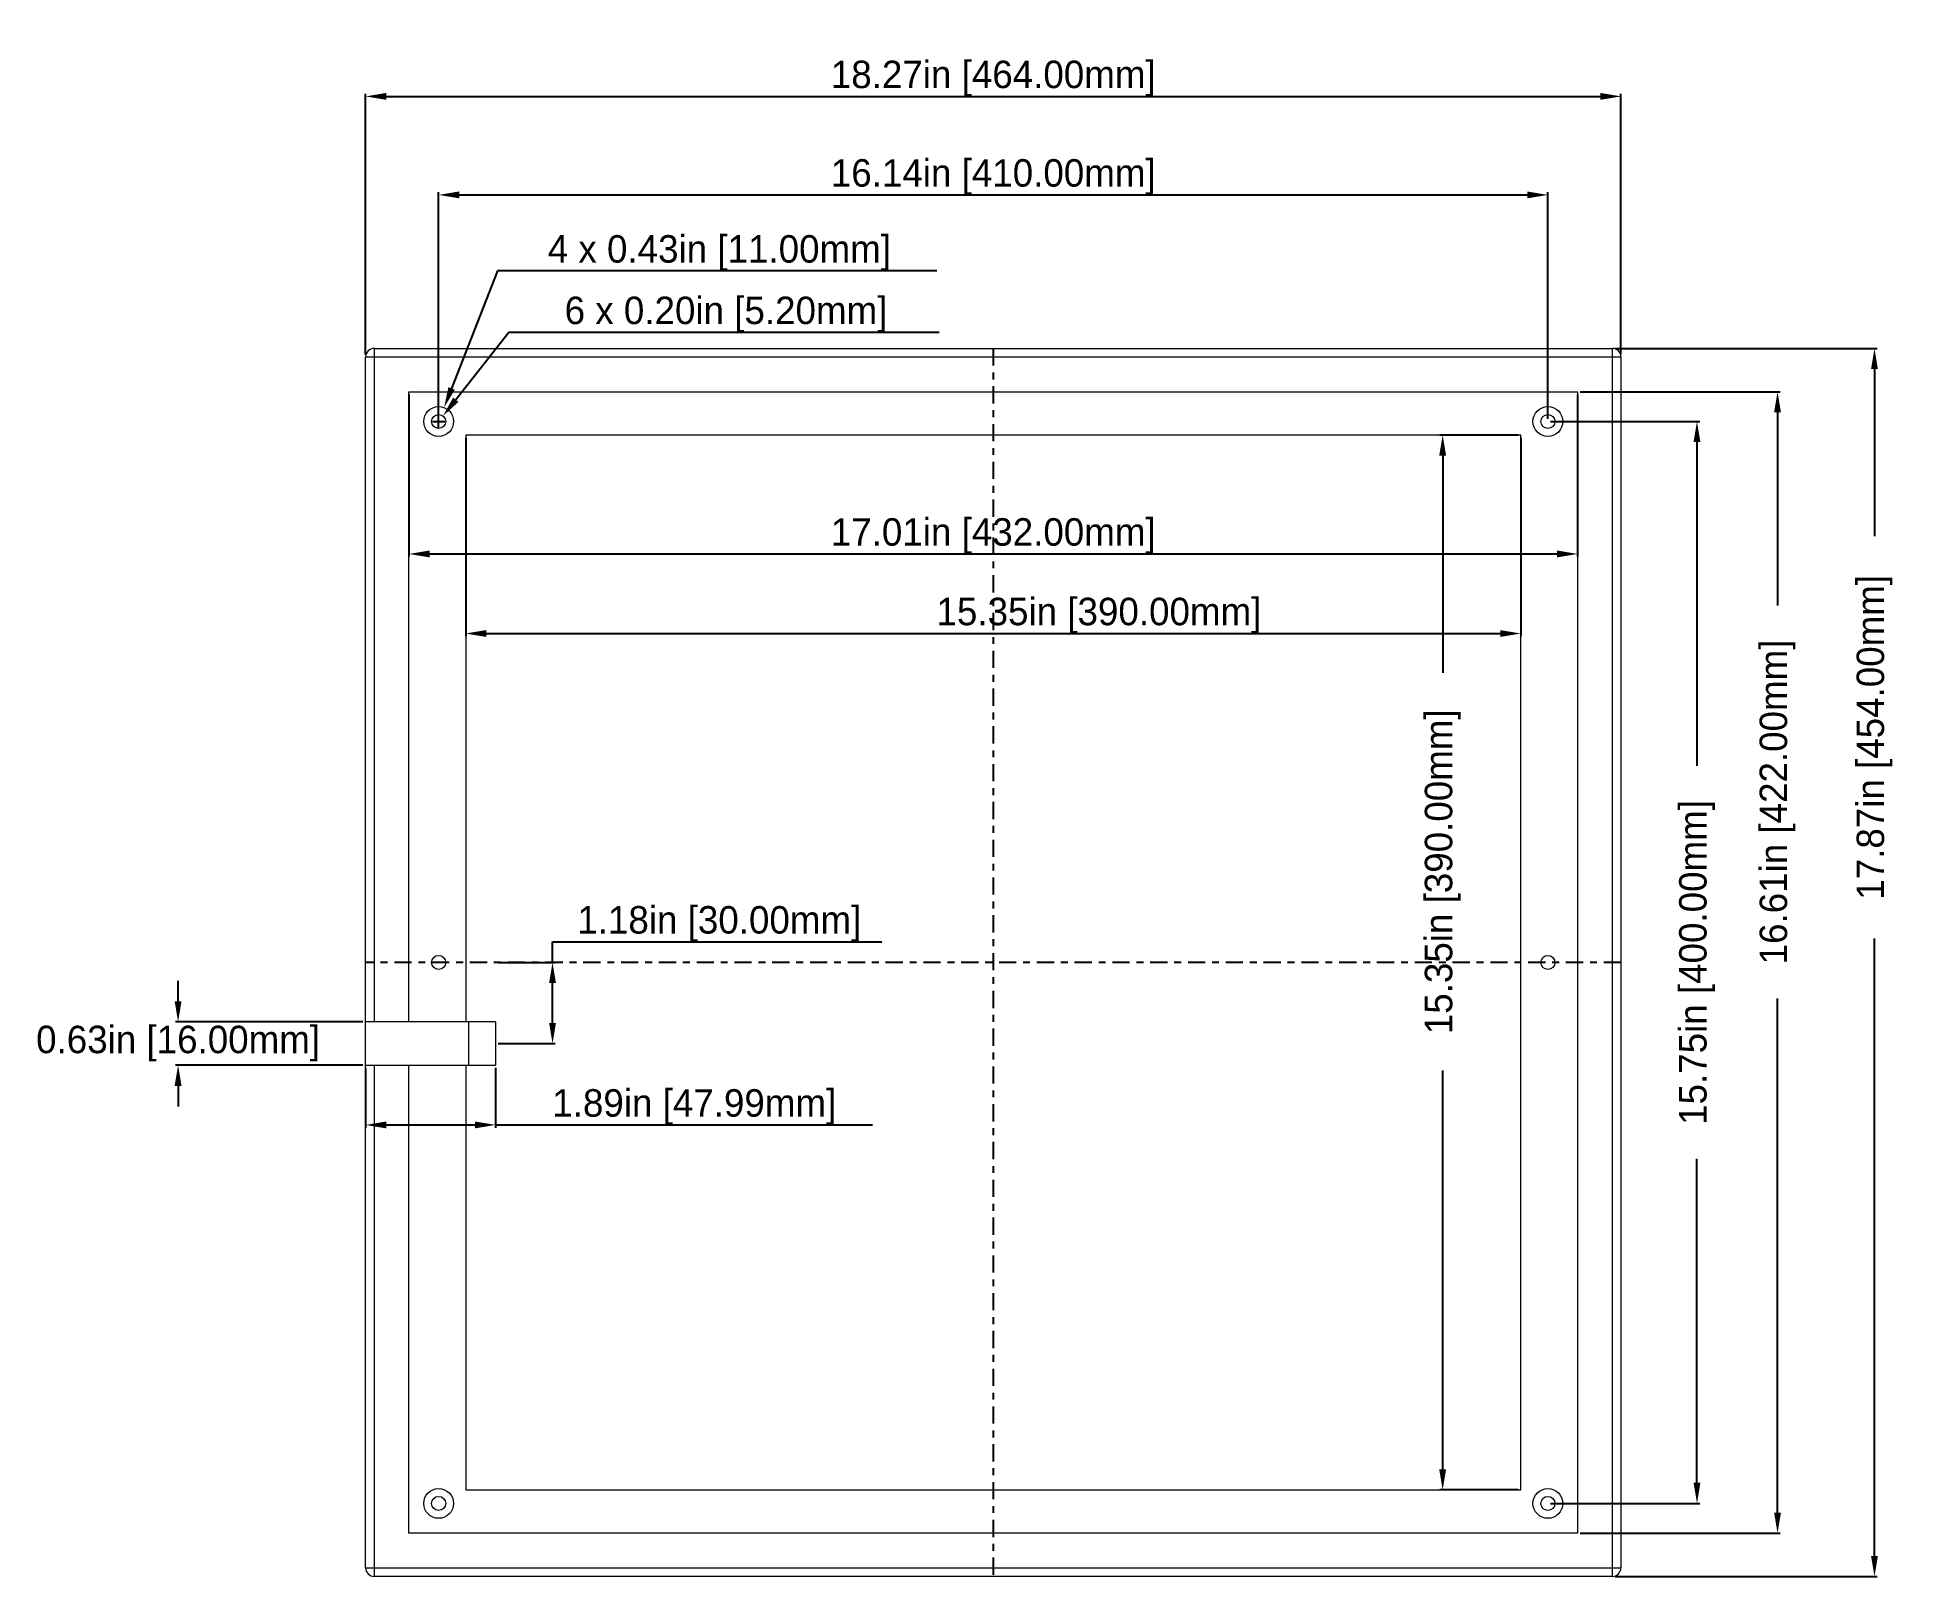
# Model space of a CAD drawing. Header units: millimetres. Extents: x -13.9 to 13.4, y -8.9 to 13.5.
import ezdxf

# ---------------------------------------------------------------- set-up
doc = ezdxf.new("R2010")
doc.units = ezdxf.units.MM
doc.header["$MEASUREMENT"] = 0
doc.header["$PDSIZE"] = -1
doc.linetypes.add('CENTER', pattern=[0.4, 0.25, -0.05, 0.05, -0.05])
doc.dimstyles.get("Standard").update_dxf_attribs({"dimtxt": 0.18, "dimasz": 0.18, "dimexe": 0.18, "dimexo": 0.0625, "dimgap": 0.09, "dimtad": 0, "dimtih": 1, "dimtoh": 1, "dimdec": 4, "dimzin": 0, "dimdsep": 46, "dimtxsty": 'Standard', "dimcen": 0.09, "dimadec": 0, "dimazin": 0, "dimtfac": 1, "dimtdec": 4, "dimtofl": 0, "dimtmove": 0, "dimatfit": 3, "dimfxl": 1, "dimtolj": 1, "dimtzin": 0, "dimarcsym": 0})

# ---------------------------------------------------------------- blocks, each defined once
blk = doc.blocks.new('*D2')
at = {"color": 0, "lineweight": -2}
for p, q in [((9.048, 8.937), (12.863, 8.937)), ((12.824, 8.637), (12.824, 6.204)), ((12.824, -8.637), (12.824, 0.35)), ((9.048, -8.937), (12.863, -8.937))]:
    blk.add_line(p, q, dxfattribs=at)
at = {"color": 0}
for points in [[(12.874, 8.637), (12.774, 8.637), (12.824, 8.937)], [(12.774, -8.637), (12.874, -8.637), (12.824, -8.937)]]:
    blk.add_solid(points, dxfattribs=at)
at = {"layer": 'Defpoints', "color": 0}
for p in [(9.009, 8.937), (9.009, -8.937), (12.824, -8.937)]:
    blk.add_point(p, dxfattribs=at)
at = {"color": 0, "linetype": 'ByBlock', "insert": (12.824, 3.277), "char_height": 0.4, "attachment_point": 5, "rotation": 90}
blk.add_mtext('\\A1;17.87in [454.00mm]', dxfattribs=at)
blk = doc.blocks.new('*D5')
at = {"color": 0, "lineweight": -2}
for p, q in [((8.543, 8.307), (11.452, 8.307)), ((11.413, 8.007), (11.413, 5.196)), ((11.413, -8.007), (11.413, -0.524)), ((8.543, -8.307), (11.452, -8.307))]:
    blk.add_line(p, q, dxfattribs=at)
at = {"color": 0}
for points in [[(11.463, 8.007), (11.363, 8.007), (11.413, 8.307)], [(11.363, -8.007), (11.463, -8.007), (11.413, -8.307)]]:
    blk.add_solid(points, dxfattribs=at)
at = {"layer": 'Defpoints', "color": 0}
for p in [(8.504, 8.307), (11.413, 8.307), (8.504, -8.307)]:
    blk.add_point(p, dxfattribs=at)
at = {"color": 0, "linetype": 'ByBlock', "insert": (11.413, 2.336), "char_height": 0.4, "attachment_point": 5, "rotation": 90}
blk.add_mtext('\\A1;16.61in [422.00mm]', dxfattribs=at)
blk = doc.blocks.new('*D6')
at = {"color": 0, "lineweight": -2}
for p, q in [((-7.677, 7.638), (-7.677, 4.749)), ((7.677, 7.638), (7.677, 4.749)), ((-7.377, 4.788), (7.377, 4.788))]:
    blk.add_line(p, q, dxfattribs=at)
at = {"color": 0}
for points in [[(-7.377, 4.838), (-7.377, 4.738), (-7.677, 4.788)], [(7.377, 4.738), (7.377, 4.838), (7.677, 4.788)]]:
    blk.add_solid(points, dxfattribs=at)
at = {"layer": 'Defpoints', "color": 0}
for p in [(-7.677, 7.677), (7.677, 7.677), (7.677, 4.788)]:
    blk.add_point(p, dxfattribs=at)
at = {"color": 0, "linetype": 'ByBlock', "insert": (1.538, 5.048), "char_height": 0.4, "attachment_point": 5}
blk.add_mtext('\\A1;15.35in [390.00mm]', dxfattribs=at)
blk = doc.blocks.new('*D7')
at = {"color": 0, "lineweight": -2}
for p, q in [((7.638, 7.677), (6.501, 7.677)), ((6.54, 7.377), (6.54, 4.214)), ((6.54, -7.377), (6.54, -1.573)), ((7.638, -7.677), (6.501, -7.677))]:
    blk.add_line(p, q, dxfattribs=at)
at = {"color": 0}
for points in [[(6.59, 7.377), (6.49, 7.377), (6.54, 7.677)], [(6.49, -7.377), (6.59, -7.377), (6.54, -7.677)]]:
    blk.add_solid(points, dxfattribs=at)
at = {"layer": 'Defpoints', "color": 0}
for p in [(7.677, 7.677), (6.54, -7.677), (7.677, -7.677)]:
    blk.add_point(p, dxfattribs=at)
at = {"color": 0, "linetype": 'ByBlock', "insert": (6.54, 1.32), "char_height": 0.4, "attachment_point": 5, "rotation": 90}
blk.add_mtext('\\A1;15.35in [390.00mm]', dxfattribs=at)
blk = doc.blocks.new('*D8')
at = {"color": 0, "linetype": 'ByBlock', "lineweight": -2}
for p, q in [((-9.134, -1.535), (-9.134, -2.405)), ((-7.244, -1.535), (-7.244, -2.405)), ((-8.834, -2.365), (-7.544, -2.365)), ((-7.244, -2.365), (-1.758, -2.365))]:
    blk.add_line(p, q, dxfattribs=at)
at = {"color": 0}
for points in [[(-8.834, -2.315), (-8.834, -2.415), (-9.134, -2.365)], [(-7.544, -2.415), (-7.544, -2.315), (-7.244, -2.365)]]:
    blk.add_solid(points, dxfattribs=at)
at = {"layer": 'Defpoints', "color": 0}
for p in [(-9.134, -1.496), (-7.244, -1.496), (-7.244, -2.365)]:
    blk.add_point(p, dxfattribs=at)
at = {"color": 0, "linetype": 'ByBlock', "insert": (-4.351, -2.105), "char_height": 0.4, "attachment_point": 5}
blk.add_mtext('\\A1;1.89in [47.99mm]', dxfattribs=at)
blk = doc.blocks.new('*D9')
at = {"color": 0, "linetype": 'ByBlock', "lineweight": -2}
for p, q in [((-11.863, -0.566), (-11.863, -0.266)), ((-9.173, -0.866), (-11.902, -0.866)), ((-9.173, -1.496), (-11.902, -1.496)), ((-11.863, -1.796), (-11.863, -2.096))]:
    blk.add_line(p, q, dxfattribs=at)
at = {"color": 0}
for points in [[(-11.913, -0.566), (-11.813, -0.566), (-11.863, -0.866)], [(-11.813, -1.796), (-11.913, -1.796), (-11.863, -1.496)]]:
    blk.add_solid(points, dxfattribs=at)
at = {"layer": 'Defpoints', "color": 0}
for p in [(-9.134, -0.866), (-11.863, -1.496), (-9.134, -1.496)]:
    blk.add_point(p, dxfattribs=at)
at = {"color": 0, "linetype": 'ByBlock', "insert": (-11.863, -1.181), "char_height": 0.4, "attachment_point": 5}
blk.add_mtext('\\A1;0.63in [16.00mm]', dxfattribs=at)
blk = doc.blocks.new('*D10')
at = {"color": 0, "linetype": 'ByBlock', "lineweight": -2}
for p, q in [((-6.414, 0.3), (-1.621, 0.3)), ((-6.414, 0), (-6.414, 0.3)), ((-7.205, 0), (-6.375, 0)), ((-6.414, -0.881), (-6.414, -0.3)), ((-7.205, -1.181), (-6.375, -1.181))]:
    blk.add_line(p, q, dxfattribs=at)
at = {"color": 0}
for points in [[(-6.364, -0.3), (-6.464, -0.3), (-6.414, 0)], [(-6.464, -0.881), (-6.364, -0.881), (-6.414, -1.181)]]:
    blk.add_solid(points, dxfattribs=at)
at = {"layer": 'Defpoints', "color": 0}
for p in [(-7.244, 0), (-6.414, 0), (-7.244, -1.181)]:
    blk.add_point(p, dxfattribs=at)
at = {"color": 0, "linetype": 'ByBlock', "insert": (-3.987, 0.56), "char_height": 0.4, "attachment_point": 5}
blk.add_mtext('\\A1;1.18in [30.00mm]', dxfattribs=at)
blk = doc.blocks.new('*D11')
at = {"color": 0, "linetype": 'ByBlock', "lineweight": -2}
for p, q in [((-7.049, 9.171), (-7.822, 8.19)), ((-0.789, 9.171), (-7.049, 9.171))]:
    blk.add_line(p, q, dxfattribs=at)
at = {"color": 0, "linetype": 'ByBlock'}
for p, q in [((-8.071, 7.784), (-8.071, 7.964)), ((-8.161, 7.874), (-7.981, 7.874))]:
    blk.add_line(p, q, dxfattribs=at)
at = {"color": 0}
blk.add_solid([(-7.861, 8.221), (-7.783, 8.159), (-8.008, 7.954)], dxfattribs=at)
at = {"layer": 'Defpoints', "color": 0}
for p in [(-8.008, 7.954), (-8.134, 7.794)]:
    blk.add_point(p, dxfattribs=at)
at = {"color": 0, "linetype": 'ByBlock', "insert": (-3.889, 9.431), "char_height": 0.4, "attachment_point": 5}
blk.add_mtext('\\A1;6 x 0.20in [5.20mm]', dxfattribs=at)
blk = doc.blocks.new('*D12')
at = {"color": 0, "linetype": 'ByBlock', "lineweight": -2}
for p, q in [((-8.071, 7.913), (-8.071, 11.212)), ((8.071, 7.913), (8.071, 11.212)), ((-7.771, 11.172), (7.771, 11.172))]:
    blk.add_line(p, q, dxfattribs=at)
at = {"color": 0}
for points in [[(-7.771, 11.222), (-7.771, 11.122), (-8.071, 11.172)], [(7.771, 11.122), (7.771, 11.222), (8.071, 11.172)]]:
    blk.add_solid(points, dxfattribs=at)
at = {"layer": 'Defpoints', "color": 0}
for p in [(8.071, 11.172), (-8.071, 7.874), (8.071, 7.874)]:
    blk.add_point(p, dxfattribs=at)
at = {"color": 0, "linetype": 'ByBlock', "insert": (0, 11.432), "char_height": 0.4, "attachment_point": 5}
blk.add_mtext('\\A1;16.14in [410.00mm]', dxfattribs=at)
blk = doc.blocks.new('*D13')
at = {"color": 0, "linetype": 'ByBlock', "lineweight": -2}
for p, q in [((8.11, 7.874), (10.28, 7.874)), ((10.241, 7.574), (10.241, 2.86)), ((10.241, -7.574), (10.241, -2.86)), ((8.11, -7.874), (10.28, -7.874))]:
    blk.add_line(p, q, dxfattribs=at)
at = {"color": 0}
for points in [[(10.291, 7.574), (10.191, 7.574), (10.241, 7.874)], [(10.191, -7.574), (10.291, -7.574), (10.241, -7.874)]]:
    blk.add_solid(points, dxfattribs=at)
at = {"layer": 'Defpoints', "color": 0}
for p in [(8.071, 7.874), (8.071, -7.874), (10.241, -7.874)]:
    blk.add_point(p, dxfattribs=at)
at = {"color": 0, "linetype": 'ByBlock', "insert": (10.241, 0), "char_height": 0.4, "attachment_point": 5, "rotation": 90}
blk.add_mtext('\\A1;15.75in [400.00mm]', dxfattribs=at)
blk = doc.blocks.new('*D14')
at = {"color": 0, "linetype": 'ByBlock', "lineweight": -2}
for p, q in [((-7.213, 10.066), (-7.883, 8.355)), ((-0.819, 10.066), (-7.213, 10.066))]:
    blk.add_line(p, q, dxfattribs=at)
at = {"color": 0, "linetype": 'ByBlock'}
for p, q in [((-8.071, 7.784), (-8.071, 7.964)), ((-8.161, 7.874), (-7.981, 7.874))]:
    blk.add_line(p, q, dxfattribs=at)
at = {"color": 0}
blk.add_solid([(-7.929, 8.373), (-7.836, 8.337), (-7.992, 8.076)], dxfattribs=at)
at = {"layer": 'Defpoints', "color": 0}
for p in [(-7.992, 8.076), (-8.15, 7.672)]:
    blk.add_point(p, dxfattribs=at)
at = {"color": 0, "linetype": 'ByBlock', "insert": (-3.986, 10.326), "char_height": 0.4, "attachment_point": 5}
blk.add_mtext('\\A1;4 x 0.43in [11.00mm]', dxfattribs=at)
blk = doc.blocks.new('*D15')
at = {"color": 0, "linetype": 'ByBlock', "lineweight": -2}
for p, q in [((-8.504, 8.268), (-8.504, 5.907)), ((8.504, 8.268), (8.504, 5.907)), ((-8.204, 5.946), (8.204, 5.946))]:
    blk.add_line(p, q, dxfattribs=at)
at = {"color": 0}
for points in [[(-8.204, 5.996), (-8.204, 5.896), (-8.504, 5.946)], [(8.204, 5.896), (8.204, 5.996), (8.504, 5.946)]]:
    blk.add_solid(points, dxfattribs=at)
at = {"layer": 'Defpoints', "color": 0}
for p in [(-8.504, 8.307), (8.504, 8.307), (8.504, 5.946)]:
    blk.add_point(p, dxfattribs=at)
at = {"color": 0, "linetype": 'ByBlock', "insert": (0, 6.206), "char_height": 0.4, "attachment_point": 5}
blk.add_mtext('\\A1;17.01in [432.00mm]', dxfattribs=at)
blk = doc.blocks.new('*D16')
at = {"color": 0, "linetype": 'ByBlock', "lineweight": -2}
for p, q in [((-9.134, 8.851), (-9.134, 12.645)), ((-8.834, 12.606), (8.834, 12.606)), ((9.134, 8.851), (9.134, 12.645))]:
    blk.add_line(p, q, dxfattribs=at)
at = {"color": 0}
for points in [[(-8.834, 12.656), (-8.834, 12.556), (-9.134, 12.606)], [(8.834, 12.556), (8.834, 12.656), (9.134, 12.606)]]:
    blk.add_solid(points, dxfattribs=at)
at = {"layer": 'Defpoints', "color": 0}
for p in [(9.134, 12.606), (-9.134, 8.812), (9.134, 8.812)]:
    blk.add_point(p, dxfattribs=at)
at = {"color": 0, "linetype": 'ByBlock', "insert": (0, 12.866), "char_height": 0.4, "attachment_point": 5}
blk.add_mtext('\\A1;18.27in [464.00mm]', dxfattribs=at)

msp = doc.modelspace()

# ---------------------------------------------------------------- linework, layer by layer
at = {"color": 7, "linetype": 'Continuous', "lineweight": 15}
for p, q in [((9.134, 8.812), (-9.134, 8.812)), ((-9.134, -8.812), (-9.134, 8.812)), ((-9.009, 8.937), (-9.009, -0.866)), ((-9.009, 8.937), (9.009, 8.937)), ((9.009, -8.937), (9.009, 8.937)), ((9.134, 8.812), (9.134, -8.812)), ((-8.504, 8.307), (8.504, 8.307)), ((-8.504, -0.866), (-8.504, 8.307)), ((8.504, 8.307), (8.504, -8.307)), ((7.677, 7.677), (-7.677, 7.677)), ((-7.677, 7.677), (-7.677, -0.866)), ((7.677, -7.677), (7.677, 7.677)), ((-7.244, -0.866), (-9.134, -0.866)), ((-7.631, -1.496), (-7.631, -0.866)), ((-7.244, -0.866), (-7.244, -1.496)), ((-9.134, -1.496), (-7.244, -1.496)), ((-9.009, -1.496), (-9.009, -8.937)), ((-8.504, -8.307), (-8.504, -1.496)), ((-7.677, -1.496), (-7.677, -7.677)), ((-7.677, -7.677), (7.677, -7.677)), ((8.504, -8.307), (-8.504, -8.307)), ((-9.134, -8.812), (9.134, -8.812)), ((9.009, -8.937), (-9.009, -8.937))]:
    msp.add_line(p, q, dxfattribs=at)
at = {"color": 2, "linetype": 'CENTER'}
for p, q in [((0, 8.937), (0, -8.937)), ((9.134, 0), (-9.134, 0))]:
    msp.add_line(p, q, dxfattribs=at)
at = {"color": 7, "linetype": 'Continuous', "lineweight": 15}
for centre, radius in [((-8.071, 7.874), 0.217), ((-8.071, 7.874), 0.102), ((8.071, 7.874), 0.217), ((8.071, 7.874), 0.102), ((-8.071, 0), 0.102), ((8.071, 0), 0.102), ((-8.071, -7.874), 0.217), ((-8.071, -7.874), 0.102), ((8.071, -7.874), 0.217), ((8.071, -7.874), 0.102)]:
    msp.add_circle(centre, radius, dxfattribs=at)
for centre, start, end in [((-9.009, 8.812), 90, 180), ((9.009, 8.812), 0, 90), ((-9.009, -8.812), 180, 270), ((9.009, -8.812), 270, 0)]:
    msp.add_arc(centre, 0.125, start, end, dxfattribs=at)

# ---------------------------------------------------------------- dimensions: what is measured, and where the dimension line sits
at = {"color": 1, "linetype": 'ByBlock'}
for base, p1, p2, picture, middle in [((9.134, 12.606), (-9.134, 8.812), (9.134, 8.812), '*D16', (0, 12.866)), ((-7.244, -2.365), (-9.134, -1.496), (-7.244, -1.496), '*D8', (-4.351, -2.105))]:
    dim = msp.add_linear_dim(base=base, p1=p1, p2=p2, dimstyle='Standard', override={"dimtxt": 0.4, "dimasz": 0.3, "dimexe": 0.03937, "dimexo": 0.03937, "dimgap": 0.06, "dimtad": 1, "dimdec": 2, "dimpost": 'in', "dimadec": 2, "dimtdec": 2}, dxfattribs=at)
    dim.commit()
    dim.dimension.update_dxf_attribs({"geometry": picture, "text_midpoint": middle})
for p1, p2, distance, picture, middle in [((-8.071, 7.874), (8.071, 7.874), 3.298, '*D12', (0, 11.432)), ((-8.504, 8.307), (8.504, 8.307), -2.361, '*D15', (0, 6.206))]:
    dim = msp.add_aligned_dim(p1=p1, p2=p2, distance=distance, dimstyle='Standard', override={"dimtxt": 0.4, "dimasz": 0.3, "dimexe": 0.03937, "dimexo": 0.03937, "dimgap": 0.06, "dimtad": 1, "dimdec": 2, "dimpost": 'in', "dimadec": 2, "dimtdec": 2}, dxfattribs=at)
    dim.commit()
    dim.dimension.update_dxf_attribs({"geometry": picture, "text_midpoint": middle})
for p1, p2, override, picture, middle in [((-8.15, 7.672), (-7.992, 8.076), {"dimtxt": 0.4, "dimasz": 0.3, "dimexe": 0.03937, "dimexo": 0.03937, "dimgap": 0.06, "dimtad": 1, "dimdec": 2, "dimpost": '4 x <>in', "dimadec": 2, "dimtdec": 2}, '*D14', (-3.986, 10.066)), ((-8.134, 7.794), (-8.008, 7.954), {"dimtxt": 0.4, "dimasz": 0.3, "dimexe": 0.03937, "dimexo": 0.03937, "dimgap": 0.06, "dimtad": 1, "dimdec": 2, "dimpost": '6 x <>in', "dimadec": 2, "dimtdec": 2}, '*D11', (-3.889, 9.171))]:
    dim = msp.add_diameter_dim_2p(p1=p1, p2=p2, dimstyle='Standard', override=override, dxfattribs=at)
    dim.commit()
    dim.dimension.update_dxf_attribs({"geometry": picture, "text_midpoint": middle, "dimtype": 163})
at = {"color": 1}
for base, p1, p2, picture, middle in [((12.824, -8.937), (9.009, 8.937), (9.009, -8.937), '*D2', (12.824, 3.277)), ((11.413, 8.307), (8.504, -8.307), (8.504, 8.307), '*D5', (11.413, 2.336)), ((6.54, -7.677), (7.677, 7.677), (7.677, -7.677), '*D7', (6.54, 1.32))]:
    dim = msp.add_linear_dim(base=base, p1=p1, p2=p2, angle=90, dimstyle='Standard', override={"dimtxt": 0.4, "dimasz": 0.3, "dimexe": 0.03937, "dimexo": 0.03937, "dimgap": 0.06, "dimtad": 1, "dimdec": 2, "dimpost": 'in', "dimadec": 2, "dimtdec": 2}, dxfattribs=at)
    dim.commit()
    dim.dimension.update_dxf_attribs({"geometry": picture, "text_midpoint": middle, "dimtype": 160, "text_rotation": 90})
dim = msp.add_linear_dim(base=(7.677, 4.788), p1=(-7.677, 7.677), p2=(7.677, 7.677), dimstyle='Standard', override={"dimtxt": 0.4, "dimasz": 0.3, "dimexe": 0.03937, "dimexo": 0.03937, "dimgap": 0.06, "dimtad": 1, "dimdec": 2, "dimpost": 'in', "dimadec": 2, "dimtdec": 2}, dxfattribs=at)
dim.commit()
dim.dimension.update_dxf_attribs({"geometry": '*D6', "text_midpoint": (1.538, 4.788), "dimtype": 160})
at = {"color": 1, "linetype": 'ByBlock'}
dim = msp.add_linear_dim(base=(10.241, -7.874), p1=(8.071, 7.874), p2=(8.071, -7.874), angle=90, dimstyle='Standard', override={"dimtxt": 0.4, "dimasz": 0.3, "dimexe": 0.03937, "dimexo": 0.03937, "dimgap": 0.06, "dimtad": 1, "dimdec": 2, "dimpost": 'in', "dimadec": 2, "dimtdec": 2}, dxfattribs=at)
dim.commit()
dim.dimension.update_dxf_attribs({"geometry": '*D13', "text_midpoint": (10.241, 0), "dimtype": 160, "text_rotation": 90})
for base, p1, p2, picture, middle in [((-6.414, 0), (-7.244, -1.181), (-7.244, 0), '*D10', (-3.987, 0.56)), ((-11.863, -1.496), (-9.134, -0.866), (-9.134, -1.496), '*D9', (-11.863, -1.181))]:
    dim = msp.add_linear_dim(base=base, p1=p1, p2=p2, angle=90, dimstyle='Standard', override={"dimtxt": 0.4, "dimasz": 0.3, "dimexe": 0.03937, "dimexo": 0.03937, "dimgap": 0.06, "dimtad": 1, "dimdec": 2, "dimpost": 'in', "dimadec": 2, "dimtdec": 2}, dxfattribs=at)
    dim.commit()
    dim.dimension.update_dxf_attribs({"geometry": picture, "text_midpoint": middle})

doc.saveas('drawing.dxf')
